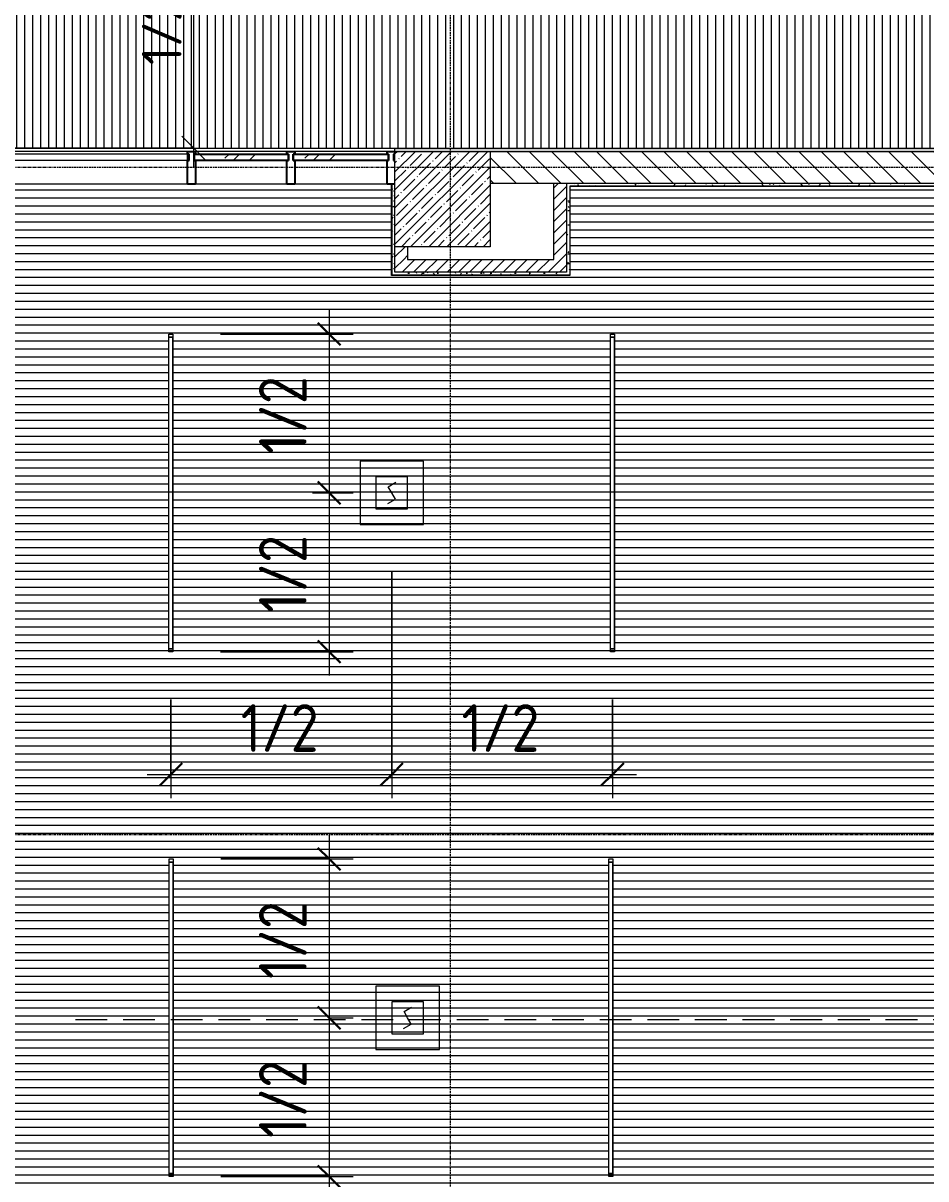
# Model space of a CAD drawing. Header units: millimetres. Extents: x 1311 to 195818, y -8553 to 29000.
# Drawn here: x 14765 to 20448, y 1431 to 8708 of the extents above; entities that cross this region are included whole.
import ezdxf

# ---------------------------------------------------------------- set-up
doc = ezdxf.new("R2010")
doc.units = ezdxf.units.MM
doc.linetypes.add('ADSK_Штрих_ш2 п1', pattern=[300, 200, -100])
doc.linetypes.add('Осевая', pattern=[31.75, 6.35, -4.7625, 15.875, -4.7625])
for name, color, linetype, lineweight in [('A-ANNO-DIMS', 7, 'Continuous', 9), ('A-ANNO-DIMS-100', 7, 'Continuous', 9), ('A-CLNG-PATT', 7, 'Continuous', 9), ('A-DETL-6', 7, 'ADSK_Штрих_ш2 п1', 9), ('A-GLAZ-CURT', 7, 'Continuous', 9), ('A-GLAZ-CURT-1', 7, 'Continuous', 25), ('A-GLAZ-CWMG', 7, 'Continuous', 9), ('A-GLAZ-CWMG-1', 7, 'Continuous', 25), ('A-WALL', 7, 'Continuous', 9), ('I-WALL', 7, 'Continuous', 9), ('Q-SPCQ', 7, 'Continuous', 9), ('S-COLS', 7, 'Continuous', 9), ('Оси-2', 7, 'Осевая', 9)]:
    doc.layers.add(name, color=color, linetype=linetype, lineweight=lineweight)
for name, color, linetype, lineweight, true_color in [('A-CLNG-1', 7, 'Continuous', 9, 0xeaeaea), ('A-WALL-1', 7, 'Continuous', 9, 0x3c3c3c), ('A-WALL-FNSH-1', 7, 'Continuous', 9, 0x3c3c3c), ('E-LITE-EQPM-1', 7, 'Continuous', 9, 0xff8080), ('Q-SPCQ-2', 1, 'Continuous', 9, 0xff0000), ('S-COLS-1', 9, 'Continuous', 9, 0x808080), ('S-COLS-2', 7, 'Continuous', 9, 0x3c3c3c)]:
    doc.layers.add(name, color=color, linetype=linetype, lineweight=lineweight, true_color=true_color)
doc.styles.add('GOST Common_4', font='GOST_Common.ttf', dxfattribs={"width": 0.9, "height": 300})
doc.styles.add('ISOCPEUR', font='isocpeur.ttf', dxfattribs={"width": 0.9, "height": 250})
doc.dimstyles.new('ADSK_Основной_3_0_окр_', dxfattribs={"dimscale": 304.8, "dimtxt": 301.714499, "dimasz": 0.463911, "dimexe": 0.492126, "dimexo": 0.984252, "dimgap": 0.164042, "dimtad": 1, "dimdec": 0, "dimrnd": 10, "dimdsep": 46, "dimtxsty": 'GOST Common_4', "dimblk1": 'OBLIQUE', "dimblk2": 'OBLIQUE', "dimsah": 1, "dimcen": 0.09, "dimdle": 0.492126, "dimazin": 0, "dimtfac": 1, "dimtdec": 4, "dimtix": 1, "dimtmove": 0, "dimatfit": 3, "dimfxl": 1, "dimtvp": 1, "dimtolj": 1, "dimtzin": 0, "dimlwd": 9, "dimlwe": 9, "dimarcsym": 2})
doc.dimstyles.new('ISO-2_5_0_9К_БОЛЬШОЙ', dxfattribs={"dimscale": 304.8, "dimtxt": 248.995294, "dimasz": 0.492126, "dimexe": 0.393701, "dimexo": 0.984252, "dimgap": 0, "dimtad": 1, "dimdec": 0, "dimrnd": 10, "dimzin": 0, "dimdsep": 46, "dimtxsty": 'ISOCPEUR', "dimblk1": 'OBLIQUE', "dimblk2": 'OBLIQUE', "dimsah": 1, "dimcen": 0.09, "dimdle": 0.393701, "dimazin": 0, "dimtfac": 1, "dimtdec": 4, "dimtix": 1, "dimtmove": 0, "dimatfit": 3, "dimfxl": 1, "dimtvp": 1, "dimtolj": 1, "dimtzin": 0, "dimarcsym": 2})
pattern_1 = [(45, (9445.765, 0), (-35.35534, 35.35534), [])]
pattern_2 = [(0, (9445.765, 0), (121.92, 30.48), [10.058, -81.382, 10.058, -81.382, -487.68]), (0, (9445.765, 0), (121.92, 30.48), [-182.88, 10.058, -172.822, 10.058, -81.382, -213.36]), (0, (9445.765, 0), (121.92, 30.48), [-457.2, 10.058, -50.902, 10.058, -142.342]), (120, (9491.485, 15.24), (-87.356454, 90.34582), [10.058, -81.382, 10.058, -81.382, -487.68]), (120, (9491.485, 15.24), (-87.356454, 90.34582), [-182.88, 10.058, -172.822, 10.058, -81.382, -213.36]), (120, (9491.485, 15.24), (-87.356454, 90.34582), [-457.2, 10.058, -50.902, 10.058, -142.342]), (240, (9506.725, 76.2), (-34.563546, -120.82582), [10.058, -81.382, 10.058, -81.382, -487.68]), (240, (9506.725, 76.2), (-34.563546, -120.82582), [-182.88, 10.058, -172.822, 10.058, -81.382, -213.36]), (240, (9506.725, 76.2), (-34.563546, -120.82582), [-457.2, 10.058, -50.902, 10.058, -142.342])]

# ---------------------------------------------------------------- blocks, each defined once
blk = doc.blocks.new('BSC_Колонна _Прямоугольная - 600х600-V45-Сводный план потолков 1 этажа в осях 1-12')
at = {"layer": 'S-COLS-1'}
h = blk.add_hatch(dxfattribs=at)
h.set_pattern_fill('FP_66', color=256, style=0, pattern_type=2)
h.set_pattern_definition([(45, (-7960, -7600), (-57.0246, 57.0246), []), (45, (-7902.975, -7600), (-57.0246, 57.0246), [100.806, -20.161, 3.353, -16.808])])
h.paths.add_polyline_path([(-300, -300), (300, -300), (300, 300), (-300, 300)])
at = {"layer": 'S-COLS-2'}
for p, q in [((-300, 300), (300, 300)), ((-300, -300), (-300, 300)), ((300, 300), (300, -300)), ((300, -300), (-300, -300))]:
    blk.add_line(p, q, dxfattribs=at)
blk = doc.blocks.new('Системная панель - Стекло - 40мм-31924845-Сводный план потолков 1 этажа в осях 1-12')
at = {"layer": 'A-GLAZ-CURT'}
h = blk.add_hatch(dxfattribs=at)
h.set_pattern_fill('FP_81', color=256, style=0, pattern_type=2)
h.set_pattern_definition([(225, (7420, 7783), (282.843, -282.843), [200, -600]), (225, (7620, 7883), (282.843, -282.843), [600, -200]), (225, (7220, 7983), (282.843, -282.843), [200, -600])])
h.paths.add_polyline_path([(-300, 40), (-300, 0), (300, 0), (300, 40), (-290, 40)])
at = {"layer": 'A-GLAZ-CURT-1'}
for p, q in [((-300, 0), (-300, 40)), ((-300, 40), (300, 40)), ((300, 0), (-300, 0)), ((300, 40), (300, 0))]:
    blk.add_line(p, q, dxfattribs=at)
blk = doc.blocks.new('Прямоугольный импост - Импост структурный с накладкой - 190мм-31924841-Сводный план потолков 1 этажа в осях 1-12')
at = {"layer": 'A-GLAZ-CWMG-1'}
for p, q in [((25, 17), (-25, 17)), ((-25, 17), (-25, 0)), ((-25, 0), (-15, 0)), ((-15, 0), (-15, -40)), ((15, 0), (25, 0)), ((15, -40), (15, 0)), ((25, 0), (25, 17)), ((-15, -40), (-25, -40)), ((-25, -40), (-25, -190)), ((25, -40), (15, -40)), ((25, -190), (25, -40)), ((-25, -190), (25, -190))]:
    blk.add_line(p, q, dxfattribs=at)
blk = doc.blocks.new('Прямоугольный импост - Импост структурный с накладкой - 190мм-32633541-Сводный план потолков 1 этажа в осях 1-12')
at = {"layer": 'A-GLAZ-CWMG-1'}
for p, q in [((-50, 0), (-50, 17)), ((-50, 17), (0, 17)), ((-40, 0), (-50, 0)), ((-40, -40), (-40, 0)), ((0, 0), (-10, 0)), ((-10, 0), (-10, -40)), ((-50, -190), (-50, -40)), ((-50, -40), (-40, -40)), ((-10, -40), (0, -40)), ((0, -190), (-50, -190))]:
    blk.add_line(p, q, dxfattribs=at)
blk = doc.blocks.new('Прямоугольный импост - Импост структурный с накладкой - 190мм-32633539-Сводный план потолков 1 этажа в осях 1-12')
at = {"layer": 'A-GLAZ-CWMG'}
for p, q in [((7610, 7900), (7030, 7900)), ((7610, 7693), (7030, 7693))]:
    blk.add_line(p, q, dxfattribs=at)
blk = doc.blocks.new('Системная панель - Стекло - 40мм-31924851-Сводный план потолков 1 этажа в осях 1-12')
at = {"layer": 'A-GLAZ-CURT'}
h = blk.add_hatch(dxfattribs=at)
h.set_pattern_fill('FP_82', color=256, style=0, pattern_type=2)
h.set_pattern_definition([(225, (6792.5, 7783), (282.843, -282.843), [200, -600]), (225, (6992.5, 7883), (282.843, -282.843), [600, -200]), (225, (6592.5, 7983), (282.843, -282.843), [200, -600])])
h.paths.add_polyline_path([(-297.5, 40), (-297.5, 0), (297.5, 0), (297.5, 40), (-287.5, 40)])
at = {"layer": 'A-GLAZ-CURT-1'}
for p, q in [((-297.5, 0), (-297.5, 40)), ((-297.5, 40), (297.5, 40)), ((297.5, 0), (-297.5, 0)), ((297.5, 40), (297.5, 0))]:
    blk.add_line(p, q, dxfattribs=at)
blk = doc.blocks.new('Прямоугольный импост - Импост структурный с накладкой - 190мм-31923822-Сводный план потолков 1 этажа в осях 1-12')
at = {"layer": 'A-GLAZ-CWMG'}
for p, q in [((6355, 7900), (4555, 7900)), ((4555, 7883), (4555, 7843)), ((6355, 7883), (4555, 7883)), ((6355, 7843), (6355, 7883)), ((6355, 7843), (4555, 7843)), ((6355, 7693), (4555, 7693))]:
    blk.add_line(p, q, dxfattribs=at)
blk = doc.blocks.new('Прямоугольный импост - Импост структурный с накладкой - 190мм-31923826-Сводный план потолков 1 этажа в осях 1-12')
at = {"layer": 'A-GLAZ-CWMG'}
for p, q in [((6980, 7900), (6405, 7900)), ((6980, 7693), (6405, 7693))]:
    blk.add_line(p, q, dxfattribs=at)
blk = doc.blocks.new('Извещатель потолочный - Монтируемые на перекрытии-30351624-Сводный план потолков 1 этажа в осях 1-12')
at = {"layer": 'Q-SPCQ'}
for p, q in [((-300, 300), (-300, -100)), ((100, 300), (-300, 300)), ((100, -100), (100, 300)), ((0, 200), (-200, 200)), ((-200, 200), (-200, 0)), ((-122.5, 139), (-74.9, 166.5)), ((0, 0), (0, 200)), ((-100, 100), (-122.5, 139)), ((-77.5, 61), (-100, 100)), ((-200, 0), (0, 0)), ((-125.1, 33.5), (-77.5, 61)), ((-300, -100), (100, -100))]:
    blk.add_line(p, q, dxfattribs=at)
blk = doc.blocks.new('Прямоугольный импост - Импост структурный с накладкой - 190мм-31924844-Сводный план потолков 1 этажа в осях 1-12')
at = {"layer": 'A-GLAZ-CWMG-1'}
for p, q in [((25, 17), (-25, 17)), ((-25, 17), (-25, 0)), ((-25, 0), (-15, 0)), ((-15, 0), (-15, -40)), ((15, 0), (25, 0)), ((15, -40), (15, 0)), ((25, 0), (25, 17)), ((-15, -40), (-25, -40)), ((-25, -40), (-25, -190)), ((25, -40), (15, -40)), ((25, -190), (25, -40)), ((-25, -190), (25, -190))]:
    blk.add_line(p, q, dxfattribs=at)
blk = doc.blocks.new('Downlight - Strip - 2000 мм-27655400-Сводный план потолков 1 этажа в осях 1-12')
at = {"layer": 'E-LITE-EQPM-1'}
for p, q in [((-1000, -231.3), (-1000, -205.9)), ((-1000, -205.9), (-980.9, -205.9)), ((-980.9, -231.3), (-980.9, -205.9)), ((-980.9, -205.9), (981, -205.9)), ((-980.9, -205.9), (-980.9, -231.3)), ((-980.9, -231.3), (-980.9, -205.9)), ((-980.9, -205.9), (-980.9, -231.3)), ((-980.9, -205.9), (981, -205.9)), ((-980.9, -205.9), (981, -205.9)), ((981, -205.9), (981, -231.3)), ((981, -231.3), (981, -205.9)), ((981, -205.9), (1000, -205.9)), ((981, -231.3), (981, -205.9)), ((981, -205.9), (981, -231.3)), ((1000, -205.9), (1000, -231.3)), ((-980.9, -231.3), (-1000, -231.3)), ((981, -231.3), (-980.9, -231.3)), ((981, -231.3), (-980.9, -231.3)), ((-980.9, -231.3), (981, -231.3)), ((1000, -231.3), (981, -231.3))]:
    blk.add_line(p, q, dxfattribs=at)
blk = doc.blocks.new('Прямоугольный импост - Импост структурный с накладкой - 190мм-32634128-Сводный план потолков 1 этажа в осях 1-12')
at = {"layer": 'A-GLAZ-CWMG'}
blk.add_line((7610, 7693), (7030, 7693), dxfattribs=at)
blk = doc.blocks.new('Прямоугольный импост - Импост структурный с накладкой - 190мм-V75-Сводный план потолков 1 этажа в осях 1-12')
at = {"layer": 'A-GLAZ-CWMG'}
blk.add_line((6980, 7693), (6405, 7693), dxfattribs=at)
blk = doc.blocks.new('DIMBLOCK58-Сводный план потолков 1 этажа в осях 1-12')
at = {"layer": 'A-ANNO-DIMS-100', "lineweight": 20}
for p, q in [((15839.1, 9399.5), (15764.1, 9474.5)), ((15839.1, 9399.5), (15914.1, 9324.5)), ((15839.1, 7920), (15764.1, 7995)), ((15839.1, 7920), (15914.1, 7845))]:
    blk.add_line(p, q, dxfattribs=at)
at = {"layer": 'A-ANNO-DIMS-100'}
for p, q in [((15231.4, 9399.5), (15959.1, 9399.5)), ((15839.1, 9399.5), (15231.4, 9399.5)), ((15839.1, 7800), (15839.1, 9399.5)), ((13421.8, 7920), (15959.1, 7920)), ((15839.1, 7920), (13421.8, 7920))]:
    blk.add_line(p, q, dxfattribs=at)
at = {"layer": 'A-ANNO-DIMS-100', "color": 0, "insert": (15512.5, 8444.3), "char_height": 250, "width": 517.144, "attachment_point": 1, "rotation": 90, "line_spacing_factor": 1.149209, "style": 'ISOCPEUR'}
blk.add_mtext('1/2', dxfattribs=at)
blk = doc.blocks.new('_Oblique')
at = {"color": 0, "linetype": 'ByBlock', "lineweight": -2}
blk.add_line((-0.5, -0.5), (0.5, 0.5), dxfattribs=at)
blk = doc.blocks.new('DIMBLOCK103-Сводный план потолков 1 этажа в осях 1-12')
at = {"layer": 'A-ANNO-DIMS-100'}
for p, q in [((16692, 6900), (16692, 5750)), ((16008.5, 6750), (16842, 6750)), ((16692, 6750), (16008.5, 6750)), ((16585.8, 5750), (16842, 5750)), ((16692, 5750), (16585.8, 5750))]:
    blk.add_line(p, q, dxfattribs=at)
at = {"layer": 'A-ANNO-DIMS-100', "lineweight": 30}
for p, q in [((16692, 6750), (16621.3, 6820.7)), ((16692, 6750), (16762.7, 6679.3)), ((16692, 5750), (16621.3, 5820.7)), ((16692, 5750), (16762.7, 5679.3))]:
    blk.add_line(p, q, dxfattribs=at)
at = {"layer": 'A-ANNO-DIMS-100', "color": 0, "insert": (16250, 5994.3), "char_height": 300, "width": 613.657, "attachment_point": 1, "rotation": 90, "line_spacing_factor": 1.022761, "style": 'GOST Common_4'}
blk.add_mtext('1/2', dxfattribs=at)
blk = doc.blocks.new('DIMBLOCK104-Сводный план потолков 1 этажа в осях 1-12')
at = {"layer": 'A-ANNO-DIMS-100'}
for p, q in [((16585.8, 5750), (16842, 5750)), ((16692, 5750), (16585.8, 5750)), ((16692, 5750), (16692, 4600)), ((16008.5, 4750), (16842, 4750)), ((16692, 4750), (16008.5, 4750))]:
    blk.add_line(p, q, dxfattribs=at)
at = {"layer": 'A-ANNO-DIMS-100', "lineweight": 30}
for p, q in [((16692, 5750), (16621.3, 5820.7)), ((16692, 5750), (16762.7, 5679.3)), ((16692, 4750), (16621.3, 4820.7)), ((16692, 4750), (16762.7, 4679.3))]:
    blk.add_line(p, q, dxfattribs=at)
at = {"layer": 'A-ANNO-DIMS-100', "color": 0, "insert": (16250, 4994.3), "char_height": 300, "width": 613.657, "attachment_point": 1, "rotation": 90, "line_spacing_factor": 1.022761, "style": 'GOST Common_4'}
blk.add_mtext('1/2', dxfattribs=at)
blk = doc.blocks.new('DIMBLOCK105-Сводный план потолков 1 этажа в осях 1-12')
at = {"layer": 'A-ANNO-DIMS-100'}
for p, q in [((17085.8, 5250), (17085.8, 3827.5)), ((17085.8, 3977.5), (17085.8, 5250)), ((15695.8, 4450), (15695.8, 3827.5)), ((15695.8, 3977.5), (15695.8, 4450)), ((15545.8, 3977.5), (17085.8, 3977.5))]:
    blk.add_line(p, q, dxfattribs=at)
at = {"layer": 'A-ANNO-DIMS-100', "lineweight": 30}
for p, q in [((15695.8, 3977.5), (15766.5, 4048.2)), ((17085.8, 3977.5), (17156.5, 4048.2)), ((15695.8, 3977.5), (15625.1, 3906.8)), ((17085.8, 3977.5), (17015.1, 3906.8))]:
    blk.add_line(p, q, dxfattribs=at)
at = {"layer": 'A-ANNO-DIMS-100', "color": 0, "insert": (16135.1, 4419.5), "char_height": 300, "width": 613.657, "attachment_point": 1, "line_spacing_factor": 1.022761, "style": 'GOST Common_4'}
blk.add_mtext('1/2', dxfattribs=at)
blk = doc.blocks.new('DIMBLOCK106-Сводный план потолков 1 этажа в осях 1-12')
at = {"layer": 'A-ANNO-DIMS-100'}
for p, q in [((17085.8, 5250), (17085.8, 3827.5)), ((17085.8, 3977.5), (17085.8, 5250)), ((18475.8, 4450), (18475.8, 3827.5)), ((18475.8, 3977.5), (18475.8, 4450)), ((17085.8, 3977.5), (18625.8, 3977.5))]:
    blk.add_line(p, q, dxfattribs=at)
at = {"layer": 'A-ANNO-DIMS-100', "lineweight": 30}
for p, q in [((17085.8, 3977.5), (17156.5, 4048.2)), ((18475.8, 3977.5), (18546.5, 4048.2)), ((17085.8, 3977.5), (17015.1, 3906.8)), ((18475.8, 3977.5), (18405.1, 3906.8))]:
    blk.add_line(p, q, dxfattribs=at)
at = {"layer": 'A-ANNO-DIMS-100', "color": 0, "insert": (17525.1, 4419.5), "char_height": 300, "width": 613.657, "attachment_point": 1, "line_spacing_factor": 1.022761, "style": 'GOST Common_4'}
blk.add_mtext('1/2', dxfattribs=at)
blk = doc.blocks.new('DIMBLOCK107-Сводный план потолков 1 этажа в осях 1-12')
at = {"layer": 'A-ANNO-DIMS-100'}
for p, q in [((16692, 3595), (16692, 2445)), ((16009.5, 3445), (16842, 3445)), ((16692, 3445), (16009.5, 3445)), ((16685.8, 2445), (16842, 2445)), ((16692, 2445), (16685.8, 2445))]:
    blk.add_line(p, q, dxfattribs=at)
at = {"layer": 'A-ANNO-DIMS-100', "lineweight": 30}
for p, q in [((16692, 3445), (16621.3, 3515.7)), ((16692, 3445), (16762.7, 3374.3)), ((16692, 2445), (16621.3, 2515.7)), ((16692, 2445), (16762.7, 2374.3))]:
    blk.add_line(p, q, dxfattribs=at)
at = {"layer": 'A-ANNO-DIMS-100', "color": 0, "insert": (16250, 2689.3), "char_height": 300, "width": 613.657, "attachment_point": 1, "rotation": 90, "line_spacing_factor": 1.022761, "style": 'GOST Common_4'}
blk.add_mtext('1/2', dxfattribs=at)
blk = doc.blocks.new('DIMBLOCK108-Сводный план потолков 1 этажа в осях 1-12')
at = {"layer": 'A-ANNO-DIMS-100', "lineweight": 30}
for p, q in [((16692, 2445), (16621.3, 2515.7)), ((16692, 2445), (16762.7, 2374.3)), ((16692, 1445), (16621.3, 1515.7)), ((16692, 1445), (16762.7, 1374.3))]:
    blk.add_line(p, q, dxfattribs=at)
at = {"layer": 'A-ANNO-DIMS-100'}
for p, q in [((16685.8, 2445), (16842, 2445)), ((16692, 2445), (16685.8, 2445)), ((16692, 2445), (16692, 1295)), ((16009.5, 1445), (16842, 1445)), ((16692, 1445), (16009.5, 1445))]:
    blk.add_line(p, q, dxfattribs=at)
at = {"layer": 'A-ANNO-DIMS-100', "color": 0, "insert": (16250, 1689.3), "char_height": 300, "width": 613.657, "attachment_point": 1, "rotation": 90, "line_spacing_factor": 1.022761, "style": 'GOST Common_4'}
blk.add_mtext('1/2', dxfattribs=at)

msp = doc.modelspace()

# ---------------------------------------------------------------- hatches: boundary and pattern name
at = {"layer": 'A-CLNG-PATT'}
h = msp.add_hatch(dxfattribs=at)
h.set_pattern_fill('FP_90', color=256, style=0, pattern_type=2)
h.set_pattern_definition([(90, (12025.765, 14181.893), (50, -3e-15), [])])
h.paths.add_polyline_path([(20155.2, 7920), (29435.8, 7920), (29435.8, 10868.5), (23124.8, 10868.5), (23124.8, 10886.1), (21889.5, 11574.1), (21889.5, 11498.1), (21864.1, 11498.1), (21864.1, 11588.2), (19689.5, 12799.3), (19689.5, 12098.1), (19664.1, 12098.1), (19664.1, 12813.5), (16544.3, 14551), (16579.8, 14554.5), (19664.1, 12825.8), (19664.1, 14060), (19689.5, 14060), (19689.5, 12811.6), (21864.1, 11592.8), (21864.1, 13460), (21889.5, 13460), (21889.5, 11578.5), (23124.8, 10886.2), (23124.8, 15199), (16544.3, 14575.1), (16544.3, 15001), (23124.8, 15200), (16225.8, 15200), (16225.8, 14975), (16543.3, 14975), (16543.3, 14575), (16225.8, 14575), (16225.8, 12775), (16240.8, 12775), (16240.8, 12725), (16225.8, 12725), (16225.8, 10880), (12984.8, 10880), (12984.8, 11380), (11276.8, 11379), (11275.8, 10879.8), (9990.8, 10600), (12870.3, 10729.3), (10735.8, 7920), (17619.4, 7920)])
h.paths.add_polyline_path([(24610.8, 7921), (24610.8, 7941), (24710.8, 7941), (24710.8, 7921)])
h.paths.add_polyline_path([(24025.8, 7921), (23925.8, 7921), (23925.8, 7941), (24025.8, 7941)])
h.paths.add_polyline_path([(13588.5, 8019.5), (13563.1, 8019.5), (13563.1, 9981.4), (13588.5, 9981.4), (13588.5, 8141.5)])
h.paths.add_polyline_path([(21588.5, 8019.5), (21563.1, 8019.5), (21563.1, 9981.4), (21588.5, 9981.4), (21588.5, 8141.5)])
h.paths.add_polyline_path([(9575.8, 8520), (10735.8, 8520), (9990.8, 10600), (9575.8, 10600), (9575.8, 8521)])
h.paths.add_polyline_path([(17588.5, 8819.5), (17563.1, 8819.5), (17563.1, 10781.4), (17588.5, 10781.4), (17588.5, 9555.8)])
h.paths.add_polyline_path([(25563.1, 8820.1), (25563.1, 10782), (25588.5, 10782), (25588.5, 8820.1)])
h.paths.add_polyline_path([(9751.7, 9501), (9704.8, 9512.5), (9662.2, 9534.9), (9626.1, 9566.9), (9598.7, 9606.6), (9581.6, 9651.6), (9575.8, 9699.5), (9581.6, 9747.4), (9598.7, 9792.4), (9626.1, 9832.1), (9662.2, 9864.1), (9704.8, 9886.5), (9751.7, 9898), (9799.9, 9898), (9848.2, 9885.7), (9889.4, 9864.1), (9925.5, 9832.1), (9952.9, 9792.4), (9970, 9747.4), (9975.8, 9699.5), (9970, 9651.6), (9952.9, 9606.6), (9925.5, 9566.9), (9889.4, 9534.9), (9846.7, 9512.5), (9799.9, 9501), (9771.5, 9501)])
h.paths.add_polyline_path([(17464.1, 11498.1), (17464.1, 13460), (17489.5, 13460), (17489.5, 11498.1)])
h.paths.add_polyline_path([(22891.7, 12851.5), (22844.8, 12863), (22802.2, 12885.4), (22766.1, 12917.4), (22738.7, 12957.1), (22721.6, 13002.1), (22715.8, 13050), (22721.6, 13097.9), (22738.7, 13142.9), (22766.1, 13182.6), (22802.2, 13214.6), (22844.8, 13237), (22891.7, 13248.5), (22939.9, 13248.5), (22986.7, 13237), (23029.4, 13214.6), (23065.5, 13182.6), (23092.9, 13142.9), (23110, 13097.9), (23115.8, 13050), (23110, 13002.1), (23092.9, 12957.1), (23065.5, 12917.4), (23029.4, 12885.4), (22986.7, 12863), (22939.9, 12851.5)])
h = msp.add_hatch(dxfattribs=at)
h.set_pattern_fill('FP_85', color=256, style=0, pattern_type=2)
h.set_pattern_definition([(0, (21565.765, 4107), (0, -50), [])])
h.paths.add_polyline_path([(27762.3, 521), (29935.8, 521), (29934.8, 4370), (23755.8, 4370), (23755.8, 7693), (22225.8, 7693), (22225.8, 7050), (20905.8, 7050), (20904.8, 7680), (18205.8, 7679), (18205.8, 7120), (17085.8, 7120), (17085.8, 7693), (13195.8, 7693), (13195.8, 521), (26494.4, 521)])
h.paths.add_polyline_path([(29654.8, 601), (29606.9, 606.8), (29561.8, 623.9), (29522.1, 651.3), (29490.2, 687.4), (29467.8, 730.1), (29456.2, 776.9), (29456.2, 825.1), (29467.8, 871.9), (29490.2, 914.6), (29522.1, 950.7), (29561.8, 978.1), (29606.9, 995.2), (29654.8, 1001), (29702.6, 995.2), (29747.7, 978.1), (29787.4, 950.7), (29819.4, 914.6), (29841.8, 871.9), (29853.3, 825.1), (29853.3, 776.9), (29841.8, 730.1), (29819.4, 687.4), (29787.4, 651.3), (29747.7, 623.9), (29702.6, 606.8), (29664.1, 602.1)])
h.paths.add_polyline_path([(27231.4, 1464), (27231.4, 3425.9), (27256.8, 3425.9), (27256.8, 1464)])
h.paths.add_polyline_path([(24256.8, 1464), (24231.4, 1464), (24231.4, 3425.9), (24256.8, 3425.9), (24256.8, 2570)])
h.paths.add_polyline_path([(21231.4, 1464), (21231.4, 3425.9), (21256.8, 3425.9), (21256.8, 1464)])
h.paths.add_polyline_path([(18451.4, 1464), (18451.4, 3425.9), (18476.8, 3425.9), (18476.8, 1464)])
h.paths.add_polyline_path([(15709.5, 1464), (15684.1, 1464), (15684.1, 3425.9), (15709.5, 3425.9), (15709.5, 2570)])
h.paths.add_polyline_path([(21243.1, 4769), (21243.1, 6730.9), (21268.5, 6730.9), (21268.5, 4769)])
h.paths.add_polyline_path([(18488.5, 4769), (18463.1, 4769), (18463.1, 6730.9), (18488.5, 6730.9), (18488.5, 6284.3)])
h.paths.add_polyline_path([(15699.9, 4769), (15683.1, 4769), (15683.1, 6730.9), (15708.5, 6730.9), (15708.5, 4769)])
h.paths.add_polyline_path([(13556.8, 7210), (13508.9, 7215.8), (13463.8, 7232.9), (13424.1, 7260.3), (13392.2, 7296.4), (13369.8, 7339.1), (13358.2, 7385.9), (13358.2, 7434.1), (13369.8, 7480.9), (13392.2, 7523.6), (13424.1, 7559.7), (13463.8, 7587.1), (13508.9, 7604.2), (13556.8, 7610), (13604.6, 7604.2), (13649.7, 7587.1), (13689.4, 7559.7), (13721.4, 7523.6), (13743.8, 7480.9), (13755.3, 7434.1), (13755.3, 7385.9), (13743.8, 7339.1), (13721.4, 7296.4), (13689.4, 7260.3), (13649.7, 7232.9), (13604.6, 7215.8), (13580.8, 7212.9)])
at = {"layer": 'I-WALL'}
h = msp.add_hatch(dxfattribs=at)
h.set_pattern_fill('FP_84', color=256, style=0, pattern_type=2)
h.set_pattern_definition(pattern_2)
h.paths.add_polyline_path([(22205.8, 7900), (22205.8, 7920), (17105.8, 7920), (17105.8, 7900), (22056.9, 7900)])
h = msp.add_hatch(dxfattribs=at)
h.set_pattern_fill('FP_18', color=256, style=0, pattern_type=2)
h.set_pattern_definition([(135, (9445.76, 0), (-70.7107, -70.7107), [])])
h.paths.add_polyline_path([(20155.2, 7700), (21605.8, 7700), (21605.8, 7900), (17705.8, 7900), (17705.8, 7700), (18646.1, 7700)])
h = msp.add_hatch(dxfattribs=at)
h.set_pattern_fill('FP_84', color=256, style=0, pattern_type=2)
h.set_pattern_definition(pattern_2)
h.paths.add_polyline_path([(17097.6, 7140), (17105.8, 7140), (17105.8, 7693), (17085.8, 7693), (17085.8, 7140)])
h = msp.add_hatch(dxfattribs=at)
h.set_pattern_fill('FP_19', color=256, style=0, pattern_type=2)
h.set_pattern_definition(pattern_1)
h.paths.add_polyline_path([(18165.4, 7140), (18185.8, 7140), (18185.8, 7700), (18105.8, 7700), (18105.8, 7140)])
h = msp.add_hatch(dxfattribs=at)
h.set_pattern_fill('FP_84', color=256, style=0, pattern_type=2)
h.set_pattern_definition(pattern_2)
h.paths.add_polyline_path([(20904.8, 7680), (20925.8, 7680), (20925.8, 7700), (18185.8, 7700), (18185.8, 7680), (20847.8, 7680)])
h = msp.add_hatch(dxfattribs=at)
h.set_pattern_fill('FP_84', color=256, style=0, pattern_type=2)
h.set_pattern_definition(pattern_2)
h.paths.add_polyline_path([(18205.8, 7120), (18205.8, 7680), (18185.8, 7679), (18185.8, 7120)])
h = msp.add_hatch(dxfattribs=at)
h.set_pattern_fill('FP_19', color=256, style=0, pattern_type=2)
h.set_pattern_definition(pattern_1)
h.paths.add_polyline_path([(17185.8, 7220), (17185.8, 7300), (17105.8, 7300), (17105.8, 7220)])
h = msp.add_hatch(dxfattribs=at)
h.set_pattern_fill('FP_19', color=256, style=0, pattern_type=2)
h.set_pattern_definition(pattern_1)
h.paths.add_polyline_path([(17619.4, 7140), (18105.8, 7140), (18105.8, 7220), (17105.8, 7220), (17105.8, 7140)])
h = msp.add_hatch(dxfattribs=at)
h.set_pattern_fill('FP_84', color=256, style=0, pattern_type=2)
h.set_pattern_definition(pattern_2)
h.paths.add_polyline_path([(18185.8, 7120), (18185.8, 7140), (17085.8, 7140), (17085.8, 7120), (17619.4, 7120)])

# ---------------------------------------------------------------- linework, layer by layer
at = {"layer": 'A-CLNG-1'}
for p, q in [((10735.8, 7920), (29435.8, 7920)), ((17055.8, 7693), (15800.8, 7693)), ((20904.8, 7680), (18205.8, 7680))]:
    msp.add_line(p, q, dxfattribs=at)
at = {"layer": 'A-DETL-6'}
for p, q in [((15084.8, 5757), (21705.8, 5757)), ((15094.8, 2434.2), (27565.8, 2434.2))]:
    msp.add_line(p, q, dxfattribs=at)
at = {"layer": 'A-WALL'}
msp.add_line((18205.8, 7680), (18205.8, 7120), dxfattribs=at)
at = {"layer": 'A-WALL-1'}
for p, q in [((17105.8, 7900), (17105.8, 7920)), ((17705.8, 7900), (21605.8, 7900)), ((17085.8, 7690), (17085.8, 7693)), ((17085.8, 7693), (17105.8, 7693)), ((17705.8, 7700), (21605.8, 7700)), ((18105.8, 7220), (18105.8, 7700)), ((18185.8, 7700), (18185.8, 7140)), ((17105.8, 7140), (17105.8, 7300)), ((17185.8, 7300), (17185.8, 7220)), ((17185.8, 7220), (18105.8, 7220)), ((18185.8, 7140), (17105.8, 7140)), ((18205.8, 7120), (17085.8, 7120))]:
    msp.add_line(p, q, dxfattribs=at)
at = {"layer": 'A-WALL-FNSH-1'}
for p, q in [((17105.8, 7921), (22270.8, 7921)), ((17105.8, 7920), (17105.8, 7921)), ((17084.8, 7119), (17084.8, 7690)), ((17084.8, 7690), (17085.8, 7690)), ((17085.8, 7690), (17085.8, 7120)), ((20904.8, 7679), (18206.8, 7679)), ((18206.8, 7679), (18206.8, 7119)), ((18206.8, 7119), (17084.8, 7119))]:
    msp.add_line(p, q, dxfattribs=at)
at = {"layer": 'Оси-2'}
for p, q in [((17455.8, 593.7), (17455.8, 24898.1)), ((9007.3, 7800), (45435.8, 7800)), ((9007.3, 3600), (45435.8, 3600))]:
    msp.add_line(p, q, dxfattribs=at)

# ---------------------------------------------------------------- block references
at = {"layer": 'A-GLAZ-CURT', "rotation": 180}
for name, p in [('Системная панель - Стекло - 40мм-31924851-Сводный план потолков 1 этажа в осях 1-12', (16138.3, 7883)), ('Системная панель - Стекло - 40мм-31924845-Сводный план потолков 1 этажа в осях 1-12', (16765.8, 7883))]:
    msp.add_blockref(name, p, dxfattribs=at)
at = {"layer": 'A-GLAZ-CWMG'}
for name, p in [('Прямоугольный импост - Импост структурный с накладкой - 190мм-31923822-Сводный план потолков 1 этажа в осях 1-12', (9445.8, 0)), ('Прямоугольный импост - Импост структурный с накладкой - 190мм-31923826-Сводный план потолков 1 этажа в осях 1-12', (9445.8, 0)), ('Прямоугольный импост - Импост структурный с накладкой - 190мм-32633539-Сводный план потолков 1 этажа в осях 1-12', (9445.8, 0)), ('Прямоугольный импост - Импост структурный с накладкой - 190мм-32633541-Сводный план потолков 1 этажа в осях 1-12', (17105.8, 7883)), ('Прямоугольный импост - Импост структурный с накладкой - 190мм-V75-Сводный план потолков 1 этажа в осях 1-12', (9445.8, 0)), ('Прямоугольный импост - Импост структурный с накладкой - 190мм-32634128-Сводный план потолков 1 этажа в осях 1-12', (9445.8, 0))]:
    msp.add_blockref(name, p, dxfattribs=at)
at = {"layer": 'A-GLAZ-CWMG', "extrusion": (0, 0, -1)}
for name, p in [('Прямоугольный импост - Импост структурный с накладкой - 190мм-31924841-Сводный план потолков 1 этажа в осях 1-12', (-15825.8, 7883)), ('Прямоугольный импост - Импост структурный с накладкой - 190мм-31924844-Сводный план потолков 1 этажа в осях 1-12', (-16450.8, 7883))]:
    msp.add_blockref(name, p, dxfattribs=at)
at = {"layer": 'E-LITE-EQPM-1', "rotation": 90}
for p in [(15477.1, 5750), (18257.1, 5750), (15478.1, 2445), (18245.4, 2445)]:
    msp.add_blockref('Downlight - Strip - 2000 мм-27655400-Сводный план потолков 1 этажа в осях 1-12', p, dxfattribs=at)
at = {"layer": 'Q-SPCQ-2'}
for p in [(17185.8, 5650), (17285.8, 2345)]:
    msp.add_blockref('Извещатель потолочный - Монтируемые на перекрытии-30351624-Сводный план потолков 1 этажа в осях 1-12', p, dxfattribs=at)
at = {"layer": 'S-COLS'}
msp.add_blockref('BSC_Колонна _Прямоугольная - 600х600-V45-Сводный план потолков 1 этажа в осях 1-12', (17405.8, 7600), dxfattribs=at)

# ---------------------------------------------------------------- dimensions: what is measured, and where the dimension line sits
at = {"layer": 'A-ANNO-DIMS'}
for base, p1, p2, dimstyle, override, picture, middle in [((15839.1, 9399.5), (13121.8, 7920), (14931.4, 9399.5), 'ISO-2_5_0_9К_БОЛЬШОЙ', {"dimpost": '<>', "dimfxl": 2337.438425}, 'DIMBLOCK58-Сводный план потолков 1 этажа в осях 1-12', (15714.1, 8659.8)), ((16692, 5750), (15708.5, 6750), (16885.8, 5750), 'ADSK_Основной_3_0_окр_', {"dimpost": '<>', "dimfxl": 1544.679637}, 'DIMBLOCK103-Сводный план потолков 1 этажа в осях 1-12', (16492, 6250)), ((16692, 4750), (16885.8, 5750), (15708.5, 4750), 'ADSK_Основной_3_0_окр_', {"dimpost": '<>', "dimfxl": 1544.679637}, 'DIMBLOCK104-Сводный план потолков 1 этажа в осях 1-12', (16492, 5250)), ((16692, 2445), (15709.5, 3445), (16985.8, 2445), 'ADSK_Основной_3_0_окр_', {"dimpost": '<>', "dimfxl": 1621.401079}, 'DIMBLOCK107-Сводный план потолков 1 этажа в осях 1-12', (16492, 2945)), ((16692, 1445), (16985.8, 2445), (15709.5, 1445), 'ADSK_Основной_3_0_окр_', {"dimpost": '<>', "dimfxl": 1621.401079}, 'DIMBLOCK108-Сводный план потолков 1 этажа в осях 1-12', (16492, 1945))]:
    dim = msp.add_linear_dim(base=base, p1=p1, p2=p2, angle=90, text='1/2', dimstyle=dimstyle, override=override, dxfattribs=at)
    dim.commit()
    dim.dimension.update_dxf_attribs({"geometry": picture, "text_midpoint": middle})
for base, p1, p2, picture, middle in [((17085.8, 3977.5), (15695.8, 4750), (17085.8, 5550), 'DIMBLOCK105-Сводный план потолков 1 этажа в осях 1-12', (16390.8, 4177.5)), ((18475.8, 3977.5), (17085.8, 5550), (18475.8, 4750), 'DIMBLOCK106-Сводный план потолков 1 этажа в осях 1-12', (17780.8, 4177.5))]:
    dim = msp.add_linear_dim(base=base, p1=p1, p2=p2, text='1/2', dimstyle='ADSK_Основной_3_0_окр_', override={"dimpost": '<>', "dimfxl": 1603.776752}, dxfattribs=at)
    dim.commit()
    dim.dimension.update_dxf_attribs({"geometry": picture, "text_midpoint": middle})

doc.saveas('drawing.dxf')
